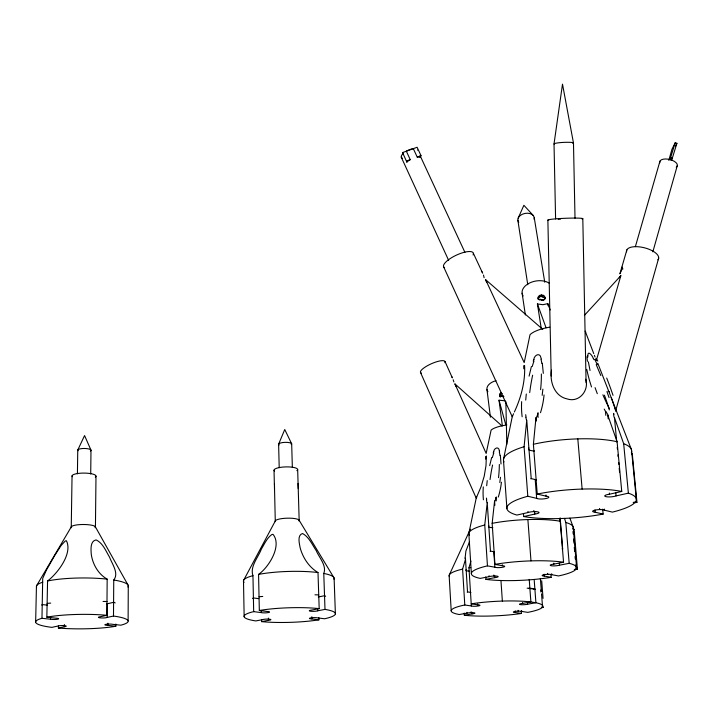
<?xml version="1.0" encoding="UTF-8"?>
<svg xmlns="http://www.w3.org/2000/svg" width="713" height="713" viewBox="0 0 713 713"><rect width="100%" height="100%" fill="white"/><g stroke="black" fill="none" stroke-linecap="round" stroke-linejoin="round"><path stroke-width="1.07" d="M128.117 620.943L128.269 585.623M275.28 521.203L274.425 484.279L274.469 484.849M113.492 616.05L113.75 580.008C119.223 573.323 112.003 563.858 109.526 557.129C105.827 550.98 102.904 543.074 96.077 539.884C90.016 541.087 90.916 549.661 91.291 554.464C92.743 564.375 98.287 574.143 107.173 579.134L106.87 615.301L100.506 616.692A4.438 0.704 -0.6 0 0 100.177 617.859A4.438 0.704 -0.6 0 0 107.119 617.431L113.492 616.05A46.256 7.237 -0.5 0 1 120.764 625.194L112.823 624.338A4.305 0.668 -0.7 0 0 105.756 624.356A4.305 0.668 -0.7 0 0 107.886 625.381L115.827 626.237L115.845 624.035M107.119 617.431L107.235 603.786L113.59 602.333A12.629 2.121 -0.5 0 1 115.194 602.931M107.886 625.381L107.904 623.171M95.435 527.228L95.988 476.239M90.711 474.002L90.988 450.322M77.414 473.806L77.762 450.09M71.255 527.023L72.049 475.883M115.827 626.237A46.256 7.237 -0.5 0 1 58.404 628.046L58.448 625.845M58.413 628.046L64.339 626.754L64.375 624.543M64.339 626.754A4.331 0.668 -0.4 0 0 64.482 625.658A4.331 0.668 -0.4 0 0 57.771 626.067L51.853 627.369A46.256 7.237 -0.5 0 1 41.969 618.296L42.709 578.421L46.372 570.159L54.749 555.418L61.14 545.445L65.115 541.14A4.225 1.979 -58.9 0 1 66.434 540.775C72.806 553.493 57.646 573.332 47.575 580.988L46.844 617.182L55.4 618.118A4.465 0.704 -0.3 0 1 57.842 619.187A4.465 0.704 -0.3 0 1 50.516 619.214L50.561 617.11M587.842 355.921C587.557 349.495 592.628 355.796 593.323 358.586M35.65 622.084L36.443 586.487M299.166 520.463L297.669 469.537M525.722 400.082L526.283 394.013M486.694 485.722L487.22 480.607M542.887 389.182L542.165 395.35M530.864 478.886A10.615 2.504 -3.9 0 1 531.203 478.583L526.755 420.117L524.091 446.721L527.807 496.257L536.657 498.351A6.265 1.408 -3.8 0 0 546.39 498.458A6.265 1.408 -3.8 0 0 546.06 496.177L537.228 494.056L533.395 444.279L535.989 417.568L536.265 421.053M500.473 477.318L499.804 482.505M485.758 576.906L485.918 579.366L494.84 577.646A4.902 0.873 -3.1 0 0 497.157 576.157A4.902 0.873 -3.1 0 0 489.136 576.665L480.205 578.395A52.709 9.483 -3.3 0 1 487.46 565.872L494.875 567.209A5.071 0.936 -3.1 0 0 502.825 567.227A5.071 0.936 -3.1 0 0 502.335 565.721L494.938 564.375L492.157 523.342L494.581 500.998L494.875 505.33M487.46 565.872L484.76 525L487.229 502.736L490.464 551.087A8.601 1.667 -3.2 0 0 490.152 551.345M551.523 370.092C549.482 381.642 554.42 396.294 567.165 398.915C579.179 402.97 589.312 390.483 585.73 379.191M577.405 569.232L574.313 569.491L577.432 569.313L574.09 529.269L572.922 529.037M500.089 393.745L499.706 395.965L500.089 393.745L501.569 392.613M500.241 397.096L499.849 394.94M500.17 396.678L500.464 396.063M499.938 394.815L501.043 392.774M500.535 396.303A7.674 4.135 -24.8 0 1 501.934 395.867L500.562 396.125L503.752 396.784M503.752 396.508L503.414 396.036M538.565 296.474L538.074 299.202C536.746 293.596 546.372 293.792 544.982 298.997L544.304 297.704L541.114 296.492L539.438 296.893L538.377 298.016M539.438 296.893L539.696 295.36M539.358 299.808A9.305 5.312 -27.2 0 1 540.614 299.442L543.823 300.547M541.114 296.492L541.372 294.888M543.235 300.565A15.918 9.082 47.4 0 0 542.985 300.351L542.415 299.629M542.887 296.786L543.146 295.253M544.304 297.704L544.545 296.305M545.204 297.66C545.017 300.672 540.721 300.574 538.93 299.014M503.512 459.297L512.228 416.766L513.574 413.745M529.091 376.143L531.381 366.571M489.688 465.616L491.631 457.63M615.533 411.241L658.687 258.061M652.85 251.805L677.35 165.434M670.79 159.837L671.37 157.814M671.637 160.372L676.904 143.304L675.184 142.805L671.967 149.24L668.794 160.345M669.917 159.872L675.184 142.805M584.402 315.36L620.845 275.69L596.362 360.457L595.703 358.737M635.372 246.645L659.953 161.165M477.701 603.964L477.755 604.82A4.412 0.704 -2.8 0 1 478.298 605.961A4.412 0.704 -2.8 0 1 471.346 605.97L468.958 567.833L470.945 561.033M626.861 249.889L619.9 273.828L621.994 269.256L622.146 267.081L621.442 268.453L623.01 268.926M464.216 613.073L464.341 615.248L472.051 613.902A4.278 0.668 -2.8 0 0 473.976 612.752A4.278 0.668 -2.8 0 0 466.979 613.171L459.27 614.526A45.882 7.237 -2.9 0 1 464.787 604.989L462.594 569.117L465.5 559.259A11.23 6.212 -44.5 0 1 465.045 558.083M634.641 502.861L636.959 502.291L632.288 453.994M298.043 483.459L298.23 488.672M537.593 413.914L538.074 412.64M495.909 497.986L496.301 496.925M278.623 444.154L284.754 429.511L291.644 443.753M493.628 451.739C494.127 447.817 498.877 445.964 499.403 450.892M533.779 359.477C534.358 354.931 540.08 352.106 541.015 358.033A36.015 25.837 -48.6 0 1 541.283 358.978M518.155 218.151L523.886 205.282L533.369 215.62M476.703 497.095L476.204 498.137L481.097 486.605L484.207 476.222L485.981 465.687L486.373 455.99M514.394 411.945C521.096 397.453 525.41 381.508 524.581 365.448M449.315 574.928L470.348 529.171M512.629 415.964L512.237 416.749L443.522 266.582M77.815 449.921L84.571 435.572L90.934 450.01M469.564 541.639L465.892 551.069L465.117 558.038M675.523 146.058L676.904 143.304M243.784 580.008L275.432 520.722M574.063 529.322L573.564 529.545M36.568 585.783L71.345 526.773M402.551 152.591L406.873 162.118A8.904 3.413 -25.8 0 1 410.242 159.65L406.348 151.201A8.895 3.467 -25.8 0 1 413.317 148.661L417.221 157.092A8.904 3.413 -25.8 0 1 420.091 157.19L421.026 155.701L417.114 147.27L402.551 152.591L402.988 153.687A8.895 3.467 -25.8 0 0 402.56 158.313M636.923 502.371L635.417 501.988M619.33 277.749L620.845 275.69M575.596 569.678L575.168 570.061A52.709 9.483 -3.3 0 1 558.529 575.944L551.728 574.705A4.92 0.865 -3.4 0 0 544.09 574.687A4.92 0.865 -3.4 0 0 544.331 576.095L551.149 577.325L550.953 574.865M323.773 573.448C326.982 565.739 319.157 557.628 316.269 550.712C312.196 544.705 309.112 537.041 302.508 533.493C297.018 535.258 299.407 543.573 300.191 547.976C302.936 557.878 309.059 567.227 317.998 572.548L319.183 608.617L311.857 610.043A4.394 0.713 -1.9 0 0 310.574 611.237A4.394 0.713 -1.9 0 0 317.668 610.809L324.994 609.392L323.773 573.448A45.347 8.271 -1.7 0 1 333.925 579.197M481.444 271.288L482.122 272.09M253.676 611.638L261.225 612.583A4.394 0.713 -1.6 0 0 268.364 612.565A4.394 0.713 -1.6 0 0 266.876 611.46L259.327 610.497L258.561 574.402C268.801 567.245 282.277 545.739 273.061 534.376A4.189 2.371 -57.5 0 0 271.546 534.75C266.805 538.297 264.425 544.064 261.421 548.992C258.311 557.227 249.702 566.683 252.955 575.658L253.676 611.638A45.668 7.299 -1.7 0 0 255.833 620.934L262.651 619.615A4.269 0.668 -1.6 0 1 269.505 619.196A4.269 0.668 -1.6 0 1 268.471 620.319L261.653 621.638L261.6 619.445M484.109 277.714L483.494 275.04M550.204 309.986L547.807 303.64L542.95 304.709L537.406 303.943L541.31 328.782M410.242 159.65L406.437 161.04L406.873 162.118M417.221 157.092L421.026 155.701M453.86 381.936L453.192 379.744M500.874 393.95L502.264 393.603M538.975 299.727L540.632 299.326M523.476 513.592L523.698 516.56L534.803 514.073A5.998 1.292 -3.7 0 0 537.869 511.863A5.998 1.292 -3.7 0 0 528.039 512.549L516.916 515.053A64.901 14.18 -4 0 1 527.807 496.257M602.69 509.171L603.136 514.1L595.15 512.21A6.034 1.283 -4.2 0 1 595.159 510.098A6.034 1.283 -4.2 0 1 604.428 510.196L612.396 512.112A64.901 14.18 -4 0 0 634 503.431C634.873 502.469 630.889 502.612 635.39 501.988A64.901 14.18 -4 0 0 628.376 493.164L616.094 495.909A6.31 1.39 -4.4 0 1 605.774 496.631A6.31 1.39 -4.4 0 1 609.455 494.225L621.754 491.453L617.084 441.73L607.877 415.394L608.198 418.879M318.274 596.986L324.531 595.72A12.495 2.139 -1.9 0 1 325.636 596.326M562.102 548.948L562.646 548.841L560.133 517.825M575.756 564.892L576.131 569.099A52.709 9.483 -3.3 0 0 569.179 563.323L559.5 565.186A5.098 0.927 -3.5 0 1 551.158 565.721A5.098 0.927 -3.5 0 1 553.867 564.117L563.555 562.236L560.231 521.239L559.34 518.467M528.841 588.466L534.884 589.116L533.85 589.303M521.292 611.273L521.453 613.447L515.356 612.538A4.287 0.668 -3 0 1 515.009 611.46A4.287 0.668 -3 0 1 521.711 611.442L527.807 612.36A45.882 7.237 -2.9 0 0 535.909 602.752L527.638 604.196A4.421 0.704 -3.1 0 1 520.392 604.633A4.421 0.704 -3.1 0 1 522.611 603.412L530.891 601.959L535.909 602.752L534.224 580.293M505.045 400.795L499.029 400.207L502.335 425.599M542.174 607.538C546.675 607.004 538.689 607.102 542.156 607.538M41.969 618.296L50.516 619.214M47.584 605.185L42.263 604.571A12.691 2.112 -0.2 0 0 41.773 605.061M324.994 609.392A45.668 7.299 -1.7 0 1 324.567 618.768L317.552 617.886A4.26 0.668 -1.9 0 0 310.663 617.904A4.26 0.668 -1.9 0 0 311.902 618.946L318.916 619.829L318.845 617.636M258.783 598.67L253.4 597.949A12.504 2.139 -1.5 0 0 252.554 598.448M464.787 604.989L471.346 605.97M477.755 604.82L471.204 603.84A45.882 7.237 -2.9 0 1 530.891 601.959L529.224 579.419M467.238 592.155A7.478 1.266 -2.9 0 1 467.523 591.906L470.5 592.378A4.394 0.74 -2.9 0 0 470.91 592.512M490.464 551.087L493.824 551.728A5.062 0.98 -3.2 0 0 494.483 551.942M531.203 478.583L535.213 479.591A6.239 1.471 -3.9 0 0 536.541 480.063M670.826 158.063L672.555 158.571M549.732 327.16A28.841 9.305 -5.1 0 0 530.009 334.727L524.198 362.614L485.606 279.656L542.771 329.361M506.836 424.948A23.574 6.31 -4 0 0 491.105 430.117L486.159 453.432L454.947 383.933L502.104 426.053M451.712 376.598L452.122 377.355M454.947 383.933L455.955 386.321M299.112 520.232L334.023 577.869M605.738 411.856L604.223 409.093M485.606 279.656L486.738 282.473M95.337 526.755L127.992 584.972M482.683 273.239L473.37 253.311M420.527 156.566L464.912 252.34M419.601 156.138L420.091 157.19M401.259 157.199L448.646 260.37M445.055 361.616L452.363 377.89M596.22 364.628L600.845 375.573M420.492 372.427L476.213 498.12L468.842 533.449L471.364 573.421M597.788 363.256L611.968 399.538M274.362 484.225L274.024 470.259M611.21 397.64L631.513 449.778M612.146 400.011L614.873 408.121M597.298 393.692L595.061 387.622M593.742 353.586L585.926 333.069A28.841 9.305 -5.1 0 0 585.115 331.135M594.392 355.297L595.052 357.017M569.91 518.182L572.949 526.47M537.406 303.943L546.06 327.784M606.941 391.589L609.045 397.569M628.376 493.164L623.67 443.691L614.437 417.47L616.727 441.837M564.482 518.351L565.819 522.495L569.179 563.323M499.029 400.207L505.695 424.547M590.043 370.493L588.359 361.865M613.733 413.388L613.964 414.476M614.971 408.522L615.185 409.654M274.487 484.938L274.487 489.341M542.299 363.238L543.315 373.38M526.034 417.132L525.704 414.681M534.242 217.688L544.75 282.214M547.807 303.64L548.154 305.779M517.861 220.246L527.772 284.754M522.112 293.221L525.374 314.986M500.357 455.349L501.025 463.976M486.694 500.178L486.471 498.084M486.97 389.619L490.419 417.212M631.656 451.079L636.352 499.706M617.235 447.238L617.413 449.137M617.948 454.841L618.126 456.739M618.661 462.461L618.839 464.377M619.196 468.2L619.552 472.033M615.765 492.38L616.094 495.909M605.462 411.365L605.827 415.349M609.348 493.04L609.455 494.225M604.321 509.064L604.428 510.196M599.562 508.44L599.66 509.572M594.945 509.955L595.15 512.21M577.806 438.878L582.129 489.073M573.225 527.335L576.585 567.584M572.976 531.533L573.199 534.019M573.6 539.001L573.965 543.154M574.295 547.326L574.66 551.497M575.061 556.514L575.293 559.028M559.349 563.252L559.5 565.186M553.787 563.145L553.867 564.117M545.962 494.991L546.06 496.177M551.657 573.769L551.728 574.705M537.789 413.406L538.101 417.399M547.655 573.377L547.727 574.322M544.188 574.223L544.331 576.095M535.213 479.591L536.657 498.351M541.702 580.774L543.056 598.385M540.356 578.421L541.381 591.612M541.532 593.822L542.566 607.093M540.81 589.883L540.98 592.084M534.634 511.818L534.803 514.073M533.841 510.463L533.921 511.604M527.959 511.417L528.039 512.549M527.887 519.572L530.98 560.89M527.575 603.35L527.638 604.196M522.549 602.556L522.611 603.412M521.658 610.613L521.711 611.442M518.11 610.337L518.173 611.166M515.232 610.881L515.356 612.538M503.512 460.616L506.916 508.69M502.264 564.749L502.335 565.721M496.07 497.567L496.293 500.865M500.954 580.632L502.362 601.068M493.824 551.728L494.875 567.209M494.715 575.774L494.84 577.646M493.815 575.061L493.886 576.006M489.073 575.721L489.136 576.665M471.944 612.244L472.051 613.902M471.043 611.816L471.097 612.645M465.5 559.259L467.523 591.906M466.926 612.342L466.979 613.171M449.145 575.587L451.204 610.765M334.121 578.528L335.386 613.831M317.606 608.715L317.668 610.809M311.831 616.745L311.902 618.946M291.679 443.914L292.348 467.291M278.614 444.306L279.211 467.692M505.847 401.553L506.827 444.431M268.418 618.118L268.471 620.319M575.008 218.178L573.475 143.001L562.504 84.143L554.019 143.964L555.596 218.962M547.878 220.13L551.202 375.992M261.181 610.488L261.225 612.583M582.806 218.704L586.086 382.623M243.489 580.694L244.149 616.709M78.118 450.714A6.622 1.738 0.5 0 1 84.731 448.468A6.622 1.738 0.5 0 1 90.373 450.981M46.844 617.182A46.256 7.237 -0.5 0 1 106.87 615.301M71.594 527.727A12.103 2.602 0 0 1 83.332 524.501A12.103 2.602 0 0 1 95.105 527.727M113.75 580.008A45.935 8.199 -0.3 0 1 127.912 586.986M36.639 587.164A45.935 8.199 -0.3 0 1 42.735 582.227M47.575 580.988A45.935 8.199 -0.3 0 1 107.173 579.134M107.235 603.786A4.43 0.74 -0.5 0 1 106.674 603.982M103.064 601.469A12.629 2.121 -0.5 0 1 106.986 601.54M47.12 603.412A12.691 2.112 -0.2 0 1 50.712 603.109M72.396 476.685A11.978 2.959 0.3 0 1 84.615 473.093A11.978 2.959 0.3 0 1 95.319 477.086M318.916 619.829A45.668 7.299 -1.7 0 1 261.644 621.638M259.327 610.497A45.668 7.299 -1.7 0 1 319.183 608.617M274.558 471.061A11.827 2.977 -1.6 0 1 286.216 466.89A11.827 2.977 -1.6 0 1 296.875 470.66M275.53 521.666A11.952 2.629 -1.6 0 1 287.027 518.191A11.952 2.629 -1.6 0 1 298.988 520.945M244.078 582.334A45.347 8.271 -1.7 0 1 252.955 575.658M258.561 574.402A45.347 8.271 -1.7 0 1 317.998 572.548M314.968 594.82A12.495 2.139 -1.9 0 1 318.729 594.9M259.033 596.772A12.504 2.139 -1.5 0 1 262.767 596.451M279.122 444.939A6.542 1.756 -1.6 0 1 285.031 442.354A6.542 1.756 -1.6 0 1 291.252 444.573M521.453 613.447A45.882 7.237 -2.9 0 1 464.341 615.248M527.121 588.189A12.576 2.112 -3.2 0 1 535.463 589.598M469.199 571.131A7.442 1.364 -3 0 1 466.15 569.732M449.466 576.594A45.57 8.191 -3.1 0 1 462.594 569.117M468.958 567.833A45.57 8.191 -3.1 0 1 470.749 567.53M496.168 498.022A26.72 18.725 -53.9 0 1 494.84 501.079M492.87 527.745A8.556 1.791 -3.3 0 1 488.663 526.862M488.467 526.123A8.556 1.791 -3.3 0 1 488.77 525.837M487.888 391.731A12.852 7.683 -7.4 0 1 496.007 380.68M421.41 373.14A13.413 3.529 -24 0 1 431.392 363.737A13.413 3.529 -24 0 1 444.903 362.721M551.149 577.325A52.709 9.483 -3.3 0 1 485.918 579.366M494.938 564.375A52.709 9.483 -3.3 0 1 563.555 562.236M565.819 522.495A52.29 10.722 -3.5 0 1 572.994 528.618M469.412 535.196A52.29 10.722 -3.5 0 1 484.76 525M492.157 523.342A52.29 10.722 -3.5 0 1 560.231 521.239M562.646 548.841A8.636 1.658 -3.6 0 1 562.584 549.135M485.624 456.596A15.953 1.64 -86.4 0 1 485.669 459.119M501.934 395.867A7.683 4.652 11.1 0 1 503.387 396.214M487.077 502.843A27.201 18.11 -55.9 0 1 486.524 500.268M483.414 499.786A80.64 52.646 -57.6 0 1 483.289 486.899M490.054 479.573A129.944 73.51 -64.2 0 1 492.576 465.028M492.335 457.621A44.411 28.814 -60.7 0 1 493.77 453.165M493.164 453.076A29.982 18.761 -61.1 0 1 493.387 452.497M493.503 452.523A22.54 15.133 -60 0 1 493.797 451.784M499.367 450.91A29.367 21.586 -52.4 0 1 499.599 451.703M499.305 451.882A42.958 30.614 -56.9 0 1 499.947 455.545M499.323 464.475A118.438 88.51 -51 0 1 498.512 477.648M501.408 482.229A72.726 55.079 -49.8 0 1 498.289 497.068M560.605 523.618A8.592 1.782 -3.7 0 1 560.534 523.93M537.914 413.941A32.807 22.54 -50.5 0 1 536.319 417.64M534.527 450.999A10.543 2.692 -4.1 0 1 528.591 449.573M528.547 448.343A10.543 2.692 -4.1 0 1 528.877 448.022M609.481 408.709A92.948 42.86 55 0 1 602.904 394.77M591.523 386.954A144.062 81.915 50.7 0 1 586.754 369.37M587.423 361.331A52.61 26.096 56 0 1 587.013 356.616M587.797 357.16A35.98 18.315 54.5 0 1 587.779 356.589M587.619 356.464A27.183 12.959 57.7 0 1 587.619 355.742M593.43 358.568A36.826 13.164 60.8 0 1 594 359.682M594.847 359.539A54.634 22.611 60.3 0 1 597.236 364.673M606.701 378.042A163.42 50.347 62 0 1 613.037 395.35M604.428 395.189A95.48 29.278 61.9 0 1 609.33 409.966M613.483 414.137A33.556 13.084 57.9 0 1 614.018 417.123M548.716 220.415A17.477 1.114 -2.3 0 1 565.044 218.294A17.477 1.114 -2.3 0 1 582.138 219.034M523.137 295.975A15.517 9.955 -9.8 0 1 529.741 282.927A15.517 9.955 -9.8 0 1 549.491 283.391M626.575 251.805A16.488 6.961 14 0 1 644.516 247.812A16.488 6.961 14 0 1 657.921 259.817M444.564 267.758A16.363 5.169 -25.1 0 1 457.033 254.844A16.363 5.169 -25.1 0 1 473.111 254.951M603.136 514.1A64.901 14.18 -4 0 1 523.698 516.56M537.228 494.056A64.901 14.18 -4 0 1 621.754 491.453M623.67 443.691A64.277 15.962 -4.3 0 1 631.379 452.372M503.966 461.917A64.277 15.962 -4.3 0 1 524.091 446.721M533.395 444.279A64.277 15.962 -4.3 0 1 617.084 441.73M523.654 365.716A19.438 2.406 -86.1 0 1 523.797 368.781M596.318 359.102A19.42 4.278 82.7 0 1 597.788 361.081M631.424 453.655A1.916 0.472 -4.9 0 1 632.075 454.217M540.614 299.442A9.269 6.096 9.7 0 1 542.37 299.861M558.217 219.274A9.715 0.615 -2.3 0 1 560.587 219.06M608.02 391.152A9.421 3.146 15.3 0 1 609.472 391.909M526.595 420.242A33.573 21.987 -52.4 0 1 525.846 417.248M522.148 416.766A100.364 64.625 -53.8 0 1 521.649 401.66M529.706 392.596A163.036 92.432 -60.7 0 1 532.629 375.198M532.246 366.509A54.901 35.195 -57 0 1 533.975 361.135M533.226 361.081A36.978 22.834 -57.7 0 1 533.484 360.386M533.636 360.404A27.771 18.369 -56.3 0 1 533.992 359.512M540.962 359.183A52.584 36.746 -53.3 0 1 541.835 363.478M541.363 374.013A144.079 104.954 -47.9 0 1 540.579 389.654M544.055 394.957A88.84 65.676 -46.2 0 1 540.507 412.693M608.198 415.242A32.896 14.269 55.5 0 1 606.112 411.793M518.761 222.296A8.298 5.633 -10.6 0 1 524.884 213.437A8.298 5.633 -10.6 0 1 534.108 219.248M554.473 144.258A9.741 1.096 -2.8 0 1 564.019 142.368A9.741 1.096 -2.8 0 1 572.833 143.429M417.462 150.015A8.895 3.467 -25.8 0 1 417.479 150.158M659.837 162.796A8.993 4.314 13.1 0 1 670.113 159.596A8.993 4.314 13.1 0 1 676.227 167.172"/></g></svg>
